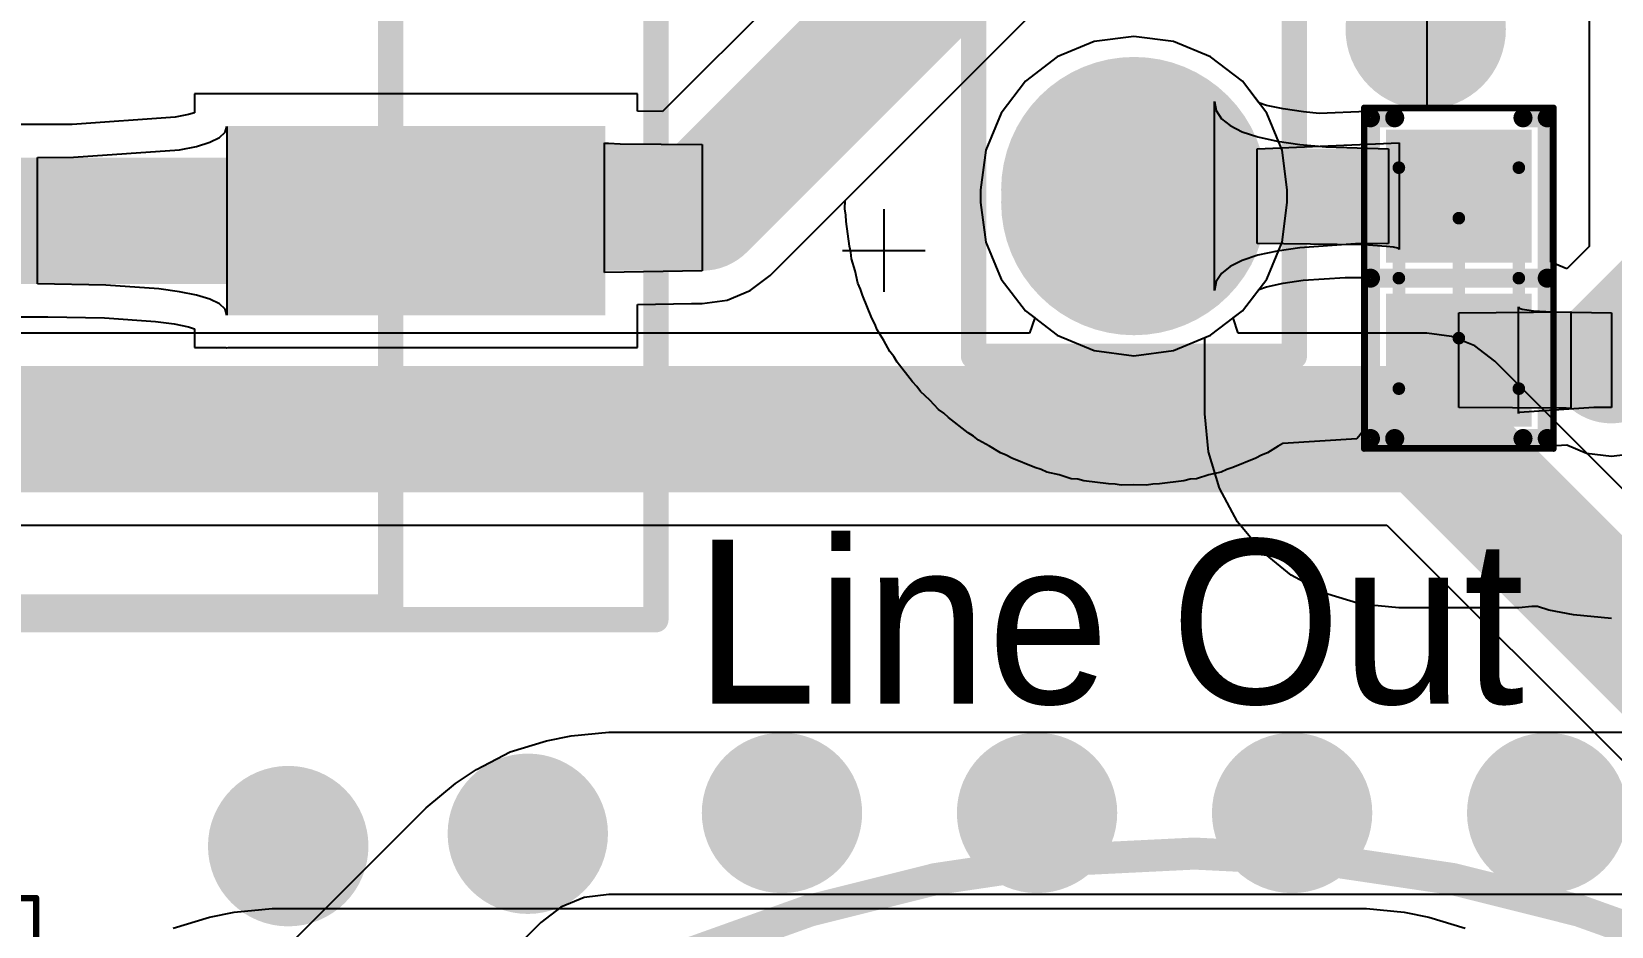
# Model space of a CAD drawing. Header units: millimetres. Extents: x 38.3 to 116.8, y 314 to 397.1.
# Drawn here: x 87.63 to 100.14, y 335.03 to 342.11 of the extents above; entities that cross this region are included whole.
import ezdxf

# ---------------------------------------------------------------- set-up
doc = ezdxf.new("R2010")
doc.units = ezdxf.units.MM
for name, color, linetype in [('BottomLayer', 5, 'Continuous'), ('BottomSolder', 6, 'Continuous'), ('Mechanical1', 6, 'Continuous'), ('Mechanical13', 56, 'Continuous'), ('Mechanical15', 56, 'Continuous'), ('Mechanical5', 56, 'Continuous'), ('MultiLayer', 9, 'Continuous'), ('PadHoleLayer', 156, 'Continuous'), ('TopLayer', 1, 'Continuous'), ('TopOverlay', 2, 'Continuous'), ('TopPaste', 8, 'Continuous'), ('TopSolder', 216, 'Continuous'), ('ViaHoleLayer', 16, 'Continuous')]:
    doc.layers.add(name, color=color, linetype=linetype)

# ---------------------------------------------------------------- blocks, each defined once
blk = doc.blocks.new('BOUR_3852A_282_103AL_3_V_57')
at = {"layer": 'Mechanical15', "const_width": 0.05}
for points in [[(-9.625, 1.05), (9.625, 1.05)], [(9.625, -19.21), (9.625, 1.05)]]:
    blk.add_lwpolyline(points, dxfattribs=at)
at = {"layer": 'Mechanical15', "const_width": 0.025}
blk.add_lwpolyline([(9.613, 1.05, 1), (9.637, 1.05, 1)], format="xyb", close=True, dxfattribs=at)
blk.add_lwpolyline([(9.613, 1.05, 1), (9.637, 1.05, 1)], format="xyb", close=True, dxfattribs=at)
blk = doc.blocks.new('SM_LP_5001_67')
at = {"layer": 'Mechanical13', "const_width": 0.2}
for points in [[(6.4, -5.6), (6.4, 5.6)], [(-6.4, -5.6), (6.4, -5.6)]]:
    blk.add_lwpolyline(points, dxfattribs=at)
at = {"layer": 'Mechanical13', "const_width": 0.1}
blk.add_lwpolyline([(6.35, -5.6, 1), (6.45, -5.6, 1)], format="xyb", close=True, dxfattribs=at)
blk.add_lwpolyline([(6.35, -5.6, 1), (6.45, -5.6, 1)], format="xyb", close=True, dxfattribs=at)
at = {"layer": 'Mechanical15', "const_width": 0.2}
for points in [[(8.5, -5.7), (8.5, 5.7)], [(-8.5, -5.7), (8.5, -5.7)]]:
    blk.add_lwpolyline(points, dxfattribs=at)
at = {"layer": 'Mechanical15', "const_width": 0.1}
blk.add_lwpolyline([(8.45, -5.7, 1), (8.55, -5.7, 1)], format="xyb", close=True, dxfattribs=at)
blk.add_lwpolyline([(8.45, -5.7, 1), (8.55, -5.7, 1)], format="xyb", close=True, dxfattribs=at)
at = {"layer": 'Mechanical5', "const_width": 0.2}
for points in [[(8.5, -5.7), (8.5, 5.7)], [(-7.95, -5.7), (7.95, -5.7)]]:
    blk.add_lwpolyline(points, dxfattribs=at)
at = {"layer": 'Mechanical5', "const_width": 0.1}
for points in [[(7.9, -5.7, 1), (8, -5.7, 1)], [(8.45, -5.7, 1), (8.55, -5.7, 1)]]:
    blk.add_lwpolyline(points, format="xyb", close=True, dxfattribs=at)
at = {"layer": 'TopLayer'}
blk.add_solid([(5.1, -3.29), (8.1, -3.29), (5.1, -1.79), (8.1, -1.79)], dxfattribs=at)
at = {"layer": 'TopOverlay', "const_width": 0.2}
for points in [[(6.4, -1.75), (6.4, -0.8)], [(6.4, -5.6), (6.4, -3.4)], [(-6.4, -5.6), (6.4, -5.6)]]:
    blk.add_lwpolyline(points, dxfattribs=at)
at = {"layer": 'TopOverlay', "const_width": 0.1}
for points in [[(6.35, -1.75, 1), (6.45, -1.75, 1)], [(6.35, -3.4, 1), (6.45, -3.4, 1)], [(6.35, -5.6, 1), (6.45, -5.6, 1)], [(6.35, -5.6, 1), (6.45, -5.6, 1)]]:
    blk.add_lwpolyline(points, format="xyb", close=True, dxfattribs=at)
at = {"layer": 'TopPaste'}
blk.add_solid([(5.1, -3.29), (8.1, -3.29), (5.1, -1.79), (8.1, -1.79)], dxfattribs=at)
at = {"layer": 'TopSolder'}
blk.add_solid([(5.1, -3.29), (8.1, -3.29), (5.1, -1.79), (8.1, -1.79)], dxfattribs=at)
blk = doc.blocks.new('RES_0603_1608_73')
at = {"layer": 'Mechanical13', "const_width": 0.1}
for points in [[(-0.875, 0.475), (0.875, 0.475)], [(-0.875, 0.475), (-0.875, -0.475)], [(0.875, 0.475), (0.875, -0.475)], [(-0.875, -0.475), (0.875, -0.475)]]:
    blk.add_lwpolyline(points, dxfattribs=at)
at = {"layer": 'Mechanical13', "const_width": 0.05}
for points in [[(-0.9, 0.475, 1), (-0.85, 0.475, 1)], [(-0.9, 0.475, 1), (-0.85, 0.475, 1)], [(0.85, 0.475, 1), (0.9, 0.475, 1)], [(0.85, 0.475, 1), (0.9, 0.475, 1)], [(-0.9, -0.475, 1), (-0.85, -0.475, 1)], [(-0.9, -0.475, 1), (-0.85, -0.475, 1)], [(0.85, -0.475, 1), (0.9, -0.475, 1)], [(0.85, -0.475, 1), (0.9, -0.475, 1)]]:
    blk.add_lwpolyline(points, format="xyb", close=True, dxfattribs=at)
at = {"layer": 'Mechanical15'}
for points, const_width in [([(-1.35, 0.75), (1.35, 0.75)], 0.05), ([(-1.35, 0.75), (-1.35, -0.75)], 0.05), ([(1.35, 0.75), (1.35, -0.75)], 0.05), ([(0, 0.475), (0, -0.475)], 0.1), ([(-0.475, 0), (0.475, 0)], 0.1), ([(-1.35, -0.75), (1.35, -0.75)], 0.05)]:
    blk.add_lwpolyline(points, dxfattribs=dict(at, const_width=const_width))
for points, const_width in [([(-1.363, 0.75, 1), (-1.338, 0.75, 1)], 0.025), ([(-1.363, 0.75, 1), (-1.338, 0.75, 1)], 0.025), ([(1.338, 0.75, 1), (1.362, 0.75, 1)], 0.025), ([(1.338, 0.75, 1), (1.362, 0.75, 1)], 0.025), ([(-0.025, 0.475, 1), (0.025, 0.475, 1)], 0.05), ([(-0.5, 0, 1), (-0.45, 0, 1)], 0.05), ([(0.45, 0, 1), (0.5, 0, 1)], 0.05), ([(-0.025, -0.475, 1), (0.025, -0.475, 1)], 0.05), ([(-1.363, -0.75, 1), (-1.338, -0.75, 1)], 0.025), ([(-1.363, -0.75, 1), (-1.338, -0.75, 1)], 0.025), ([(1.338, -0.75, 1), (1.362, -0.75, 1)], 0.025), ([(1.338, -0.75, 1), (1.362, -0.75, 1)], 0.025)]:
    blk.add_lwpolyline(points, format="xyb", close=True, dxfattribs=dict(at, const_width=const_width))
at = {"layer": 'TopLayer'}
for points in [[(-0.225, -0.475), (-0.225, 0.475), (-1.075, -0.475), (-1.075, 0.475)], [(1.075, -0.475), (1.075, 0.475), (0.225, -0.475), (0.225, 0.475)]]:
    blk.add_solid(points, dxfattribs=at)
at = {"layer": 'TopOverlay', "const_width": 0.15}
for points in [[(-1.27, 0.7), (1.27, 0.7)], [(-1.27, 0.7), (-1.27, 0.508)], [(0, 0.7), (0, -0.7)], [(1.27, 0.7), (1.27, 0.508)], [(-1.27, -0.508), (-1.27, -0.7)], [(1.27, -0.508), (1.27, -0.7)], [(-1.27, -0.7), (1.27, -0.7)]]:
    blk.add_lwpolyline(points, dxfattribs=at)
at = {"layer": 'TopOverlay', "const_width": 0.075}
for points in [[(-1.308, 0.7, 1), (-1.232, 0.7, 1)], [(-1.308, 0.7, 1), (-1.232, 0.7, 1)], [(-0.038, 0.7, 1), (0.038, 0.7, 1)], [(1.232, 0.7, 1), (1.308, 0.7, 1)], [(1.232, 0.7, 1), (1.308, 0.7, 1)], [(-1.308, 0.508, 1), (-1.232, 0.508, 1)], [(1.232, 0.508, 1), (1.308, 0.508, 1)], [(-1.308, -0.508, 1), (-1.232, -0.508, 1)], [(1.232, -0.508, 1), (1.308, -0.508, 1)], [(-1.308, -0.7, 1), (-1.232, -0.7, 1)], [(-1.308, -0.7, 1), (-1.232, -0.7, 1)], [(-0.038, -0.7, 1), (0.038, -0.7, 1)], [(1.232, -0.7, 1), (1.308, -0.7, 1)], [(1.232, -0.7, 1), (1.308, -0.7, 1)]]:
    blk.add_lwpolyline(points, format="xyb", close=True, dxfattribs=at)
at = {"layer": 'TopPaste'}
for points in [[(-0.225, -0.475), (-0.225, 0.475), (-1.075, -0.475), (-1.075, 0.475)], [(1.075, -0.475), (1.075, 0.475), (0.225, -0.475), (0.225, 0.475)]]:
    blk.add_solid(points, dxfattribs=at)
at = {"layer": 'TopSolder'}
for points in [[(-0.123, -0.577), (-0.123, 0.577), (-1.177, -0.577), (-1.177, 0.577)], [(1.177, -0.577), (1.177, 0.577), (0.123, -0.577), (0.123, 0.577)]]:
    blk.add_solid(points, dxfattribs=at)
blk = doc.blocks.new('HDR1X2_82')
at = {"layer": 'BottomLayer', "const_width": 1.9}
blk.add_lwpolyline([(2.59, 0), (2.49, 0)], dxfattribs=at)
at = {"layer": 'BottomLayer', "const_width": 0.95}
for points in [[(2.015, 0, 1), (2.965, 0, 1)], [(2.115, 0, 1), (3.065, 0, 1)]]:
    blk.add_lwpolyline(points, format="xyb", close=True, dxfattribs=at)
at = {"layer": 'BottomLayer'}
blk.add_solid([(-0.85, -0.9), (0.85, -0.9), (-0.85, 0.9), (0.85, 0.9)], dxfattribs=at)
at = {"layer": 'BottomSolder', "const_width": 2.103}
blk.add_lwpolyline([(2.59, 0), (2.49, 0)], dxfattribs=at)
at = {"layer": 'BottomSolder', "const_width": 1.052}
for points in [[(1.964, 0, 1), (3.016, 0, 1)], [(2.064, 0, 1), (3.116, 0, 1)]]:
    blk.add_lwpolyline(points, format="xyb", close=True, dxfattribs=at)
at = {"layer": 'BottomSolder'}
blk.add_solid([(-0.952, -1.002), (0.952, -1.002), (-0.952, 1.002), (0.952, 1.002)], dxfattribs=at)
at = {"layer": 'MultiLayer', "const_width": 1.9}
blk.add_lwpolyline([(2.59, 0), (2.49, 0)], dxfattribs=at)
at = {"layer": 'MultiLayer', "const_width": 0.95}
for points in [[(2.015, 0, 1), (2.965, 0, 1)], [(2.115, 0, 1), (3.065, 0, 1)]]:
    blk.add_lwpolyline(points, format="xyb", close=True, dxfattribs=at)
at = {"layer": 'MultiLayer'}
blk.add_solid([(-0.85, -0.9), (0.85, -0.9), (-0.85, 0.9), (0.85, 0.9)], dxfattribs=at)
at = {"layer": 'PadHoleLayer', "const_width": 0.55}
for points in [[(-0.275, 0, 1), (0.275, 0, 1)], [(2.265, 0, 1), (2.815, 0, 1)]]:
    blk.add_lwpolyline(points, format="xyb", close=True, dxfattribs=at)
at = {"layer": 'TopLayer', "const_width": 1.9}
blk.add_lwpolyline([(2.59, 0), (2.49, 0)], dxfattribs=at)
at = {"layer": 'TopLayer', "const_width": 0.95}
for points in [[(2.015, 0, 1), (2.965, 0, 1)], [(2.115, 0, 1), (3.065, 0, 1)]]:
    blk.add_lwpolyline(points, format="xyb", close=True, dxfattribs=at)
at = {"layer": 'TopLayer'}
blk.add_solid([(-0.85, -0.9), (0.85, -0.9), (-0.85, 0.9), (0.85, 0.9)], dxfattribs=at)
at = {"layer": 'TopOverlay', "const_width": 0.2}
for points in [[(-1.27, -1.27), (-1.27, 1.27)], [(3.81, 1.27), (-1.27, 1.27)], [(3.81, -1.27), (3.81, 1.27)], [(3.81, -1.27), (-1.27, -1.27)]]:
    blk.add_lwpolyline(points, dxfattribs=at)
at = {"layer": 'TopOverlay', "const_width": 0.1}
for points in [[(-1.32, 1.27, 1), (-1.22, 1.27, 1)], [(-1.32, 1.27, 1), (-1.22, 1.27, 1)], [(3.76, 1.27, 1), (3.86, 1.27, 1)], [(3.76, 1.27, 1), (3.86, 1.27, 1)], [(-1.32, -1.27, 1), (-1.22, -1.27, 1)], [(-1.32, -1.27, 1), (-1.22, -1.27, 1)], [(3.76, -1.27, 1), (3.86, -1.27, 1)], [(3.76, -1.27, 1), (3.86, -1.27, 1)]]:
    blk.add_lwpolyline(points, format="xyb", close=True, dxfattribs=at)
at = {"layer": 'TopSolder', "const_width": 2.103}
blk.add_lwpolyline([(2.59, 0), (2.49, 0)], dxfattribs=at)
at = {"layer": 'TopSolder', "const_width": 1.052}
for points in [[(1.964, 0, 1), (3.016, 0, 1)], [(2.064, 0, 1), (3.116, 0, 1)]]:
    blk.add_lwpolyline(points, format="xyb", close=True, dxfattribs=at)
at = {"layer": 'TopSolder'}
blk.add_solid([(-0.952, -1.002), (0.952, -1.002), (-0.952, 1.002), (0.952, 1.002)], dxfattribs=at)
blk = doc.blocks.new('GX_8_87')
at = {"layer": 'Mechanical1', "const_width": 0.254}
blk.add_lwpolyline([(8.625, -3.87, 1), (-12.375, -3.87, 1)], format="xyb", close=True, dxfattribs=at)

msp = doc.modelspace()

# ---------------------------------------------------------------- linework, layer by layer
at = {"layer": 'BottomLayer'}
for p, q in [((96.36, 342.073), (96.046, 342.032)), ((96.674, 342.032), (96.36, 342.073)), ((96.046, 342.032), (95.753, 341.911)), ((96.967, 341.911), (96.674, 342.032)), ((95.753, 341.911), (95.501, 341.718)), ((97.219, 341.718), (96.967, 341.911)), ((95.501, 341.718), (95.308, 341.466)), ((97.412, 341.466), (97.219, 341.718)), ((95.308, 341.466), (95.187, 341.173)), ((97.533, 341.173), (97.412, 341.466)), ((95.187, 341.173), (95.146, 340.859)), ((97.574, 340.859), (97.533, 341.173)), ((95.146, 340.859), (95.146, 340.759)), ((97.574, 340.759), (97.574, 340.859)), ((95.146, 340.759), (95.187, 340.445)), ((97.533, 340.445), (97.574, 340.759)), ((95.187, 340.445), (95.308, 340.152)), ((97.412, 340.152), (97.533, 340.445)), ((95.308, 340.152), (95.501, 339.9)), ((97.219, 339.9), (97.412, 340.152)), ((95.501, 339.9), (95.575, 339.844)), ((95.575, 339.844), (95.534, 339.724)), ((97.145, 339.844), (97.219, 339.9)), ((97.186, 339.724), (97.145, 339.844)), ((95.534, 339.724), (69.431, 339.724)), ((98.679, 339.724), (97.186, 339.724)), ((98.876, 339.698), (98.679, 339.724)), ((99.059, 339.622), (98.876, 339.698)), ((99.217, 339.501), (99.059, 339.622)), ((101.63, 337.088), (99.217, 339.501)), ((60.513, 338.202), (98.364, 338.202)), ((98.364, 338.202), (100.331, 336.235)), ((88.752, 335.012), (89.04, 335.099)), ((89.04, 335.099), (89.235, 335.138)), ((89.235, 335.138), (89.535, 335.167)), ((89.535, 335.167), (98.201, 335.167)), ((98.201, 335.167), (98.501, 335.138)), ((98.501, 335.138), (98.696, 335.099)), ((98.696, 335.099), (98.984, 335.012))]:
    msp.add_line(p, q, dxfattribs=at)
for points, const_width in [([(98.353, 342.131, 1), (98.988, 342.131, 1)], 0.635), ([(98.429, 338.963, 1), (98.929, 338.963, 1)], 0.5), ([(98.429, 338.963, 1), (98.929, 338.963, 1)], 0.5), ([(93.255, 335.924, 1), (93.89, 335.924, 1)], 0.635), ([(95.275, 335.924, 1), (95.91, 335.924, 1)], 0.635), ([(97.295, 335.924, 1), (97.93, 335.924, 1)], 0.635), ([(99.315, 335.924, 1), (99.95, 335.924, 1)], 0.635), ([(91.242, 335.759, 1), (91.877, 335.759, 1)], 0.635), ([(89.344, 335.661, 1), (89.98, 335.661, 1)], 0.635)]:
    msp.add_lwpolyline(points, format="xyb", close=True, dxfattribs=dict(at, const_width=const_width))
at = {"layer": 'BottomLayer', "const_width": 1}
for points in [[(67.437, 338.963), (98.679, 338.963)], [(98.679, 338.963), (101.092, 336.55)]]:
    msp.add_lwpolyline(points, dxfattribs=at)
at = {"layer": 'MultiLayer', "const_width": 0.635}
for points in [[(98.353, 342.131, 1), (98.988, 342.131, 1)], [(93.255, 335.924, 1), (93.89, 335.924, 1)], [(95.275, 335.924, 1), (95.91, 335.924, 1)], [(97.295, 335.924, 1), (97.93, 335.924, 1)], [(99.315, 335.924, 1), (99.95, 335.924, 1)], [(91.242, 335.759, 1), (91.877, 335.759, 1)], [(89.344, 335.661, 1), (89.98, 335.661, 1)]]:
    msp.add_lwpolyline(points, format="xyb", close=True, dxfattribs=at)
at = {"layer": 'TopLayer'}
for p, q in [((99.966, 349.681), (99.966, 340.41)), ((99.966, 349.681), (99.966, 340.41)), ((98.681, 341.488), (98.681, 349.148)), ((94.784, 343.637), (92.627, 341.479)), ((99.966, 342.662), (99.966, 340.41)), ((93.479, 340.18), (95.544, 342.245)), ((94.072, 340.774), (95.544, 342.245)), ((96.36, 342.073), (96.046, 342.032)), ((96.36, 342.073), (96.046, 342.032)), ((96.674, 342.032), (96.36, 342.073)), ((96.674, 342.032), (96.36, 342.073)), ((96.046, 342.032), (95.753, 341.911)), ((96.046, 342.032), (95.753, 341.911)), ((96.967, 341.911), (96.674, 342.032)), ((96.967, 341.911), (96.674, 342.032)), ((95.753, 341.911), (95.501, 341.718)), ((95.753, 341.911), (95.501, 341.718)), ((97.219, 341.718), (96.967, 341.911)), ((97.219, 341.718), (96.967, 341.911)), ((95.501, 341.718), (95.308, 341.466)), ((95.501, 341.718), (95.308, 341.466)), ((97.349, 341.548), (97.219, 341.718)), ((97.349, 341.548), (97.219, 341.718)), ((89.152, 341.618), (88.92, 341.618)), ((88.92, 341.618), (88.92, 341.469)), ((89.156, 341.619), (89.152, 341.618)), ((89.165, 341.618), (89.156, 341.619)), ((89.167, 341.618), (89.165, 341.618)), ((89.177, 341.62), (89.167, 341.618)), ((89.187, 341.618), (89.177, 341.62)), ((92.428, 341.618), (89.187, 341.618)), ((92.428, 341.481), (92.428, 341.618)), ((88.873, 341.454), (88.767, 341.433)), ((88.92, 341.469), (88.873, 341.454)), ((92.627, 341.479), (92.428, 341.481)), ((95.308, 341.466), (95.187, 341.173)), ((95.308, 341.466), (95.187, 341.173)), ((96.998, 340.061), (96.998, 341.557)), ((96.998, 341.557), (97.012, 341.486)), ((97.012, 341.486), (97.053, 341.422)), ((97.411, 341.527), (97.349, 341.548)), ((97.411, 341.527), (97.349, 341.548)), ((97.541, 341.499), (97.411, 341.527)), ((97.541, 341.499), (97.411, 341.527)), ((97.703, 341.475), (97.541, 341.499)), ((97.703, 341.475), (97.541, 341.499)), ((97.827, 341.464), (97.703, 341.475)), ((97.827, 341.464), (97.703, 341.475)), ((98.204, 341.479), (97.827, 341.464)), ((98.204, 341.479), (97.827, 341.464)), ((98.409, 341.488), (98.204, 341.488)), ((98.204, 341.488), (98.204, 341.479)), ((98.409, 341.488), (98.204, 341.488)), ((98.204, 341.488), (98.204, 341.479)), ((98.45, 341.49), (98.409, 341.488)), ((98.45, 341.49), (98.409, 341.488)), ((98.456, 341.489), (98.45, 341.49)), ((98.456, 341.489), (98.45, 341.49)), ((98.461, 341.49), (98.456, 341.489)), ((98.461, 341.49), (98.456, 341.489)), ((98.471, 341.488), (98.461, 341.49)), ((98.471, 341.488), (98.461, 341.49)), ((99.662, 341.488), (98.471, 341.488)), ((99.662, 341.488), (98.471, 341.488)), ((99.662, 341.488), (98.681, 341.488)), ((99.662, 340.285), (99.662, 341.488)), ((99.662, 340.285), (99.662, 341.488)), ((99.662, 340.285), (99.662, 341.488)), ((87.853, 341.375), (87.122, 341.375)), ((87.952, 341.375), (87.853, 341.375)), ((88.767, 341.433), (87.952, 341.375)), ((89.117, 341.272), (89.162, 341.314)), ((89.162, 341.314), (89.177, 341.361)), ((89.177, 341.361), (89.177, 339.867)), ((97.053, 341.422), (97.122, 341.367)), ((97.122, 341.367), (97.218, 341.318)), ((97.218, 341.318), (97.342, 341.277)), ((88.802, 341.176), (88.937, 341.203)), ((88.937, 341.203), (89.042, 341.235)), ((89.042, 341.235), (89.117, 341.272)), ((92.168, 340.205), (92.168, 341.232)), ((92.168, 341.232), (92.176, 341.229)), ((92.176, 341.229), (92.199, 341.227)), ((92.199, 341.227), (92.292, 341.223)), ((92.292, 341.223), (92.941, 341.218)), ((92.941, 341.218), (92.941, 340.218)), ((97.336, 341.184), (98.461, 341.231)), ((97.342, 341.277), (97.494, 341.244)), ((97.494, 341.244), (97.673, 341.218)), ((97.673, 341.218), (97.88, 341.199)), ((97.88, 341.199), (98.376, 341.184)), ((98.461, 341.231), (98.461, 340.387)), ((87.677, 341.114), (87.962, 341.116)), ((87.677, 340.114), (87.677, 341.114)), ((87.962, 341.116), (88.802, 341.176)), ((95.187, 341.173), (95.146, 340.859)), ((95.187, 341.173), (95.146, 340.859)), ((97.336, 340.434), (97.336, 341.184)), ((98.376, 341.184), (98.376, 340.434)), ((95.146, 340.859), (95.146, 340.759)), ((95.146, 340.859), (95.146, 340.759)), ((94.07, 340.709), (94.072, 340.774)), ((94.079, 340.659), (94.07, 340.709)), ((95.146, 340.759), (95.187, 340.445)), ((95.146, 340.759), (95.187, 340.445)), ((94.08, 340.608), (94.079, 340.659)), ((94.106, 340.413), (94.08, 340.608)), ((95.187, 340.445), (95.308, 340.152)), ((95.187, 340.445), (95.308, 340.152)), ((94.117, 340.364), (94.106, 340.413)), ((94.122, 340.313), (94.117, 340.364)), ((94.152, 340.217), (94.122, 340.313)), ((97.342, 340.341), (97.218, 340.3)), ((98.18, 340.422), (97.336, 340.434)), ((97.494, 340.374), (97.342, 340.341)), ((97.673, 340.4), (97.494, 340.374)), ((98.114, 340.43), (97.673, 340.4)), ((98.376, 340.434), (98.114, 340.43)), ((98.36, 340.411), (98.18, 340.422)), ((98.416, 340.404), (98.36, 340.411)), ((98.45, 340.396), (98.416, 340.404)), ((98.461, 340.387), (98.45, 340.396)), ((99.966, 340.41), (99.789, 340.232)), ((99.966, 340.41), (99.789, 340.232)), ((99.966, 340.41), (99.789, 340.232)), ((92.941, 340.218), (92.168, 340.205)), ((94.174, 340.119), (94.152, 340.217)), ((97.053, 340.196), (97.012, 340.132)), ((97.122, 340.251), (97.053, 340.196)), ((97.218, 340.3), (97.122, 340.251)), ((99.789, 340.232), (99.662, 340.285)), ((99.789, 340.232), (99.662, 340.285)), ((99.789, 340.232), (99.662, 340.285)), ((88.217, 340.104), (87.677, 340.114)), ((88.637, 340.074), (88.217, 340.104)), ((88.802, 340.052), (88.637, 340.074)), ((93.321, 340.06), (93.479, 340.18)), ((94.195, 340.073), (94.174, 340.119)), ((94.21, 340.025), (94.195, 340.073)), ((95.308, 340.152), (95.501, 339.9)), ((95.308, 340.152), (95.501, 339.9)), ((97.012, 340.132), (96.998, 340.061)), ((97.219, 339.9), (97.349, 340.07)), ((97.219, 339.9), (97.349, 340.07)), ((97.219, 339.9), (97.349, 340.07)), ((97.349, 340.07), (97.411, 340.091)), ((97.349, 340.07), (97.411, 340.091)), ((97.349, 340.07), (97.411, 340.091)), ((97.411, 340.091), (97.541, 340.119)), ((97.411, 340.091), (97.541, 340.119)), ((97.411, 340.091), (97.541, 340.119)), ((97.541, 340.119), (97.701, 340.143)), ((97.541, 340.119), (97.701, 340.143)), ((97.541, 340.119), (97.701, 340.143)), ((97.701, 340.143), (98.034, 340.165)), ((97.701, 340.143), (98.034, 340.165)), ((97.701, 340.143), (98.034, 340.165)), ((98.034, 340.165), (98.17, 340.163)), ((98.034, 340.165), (98.17, 340.163)), ((98.034, 340.165), (98.17, 340.163)), ((98.17, 340.163), (98.204, 340.161)), ((98.17, 340.163), (98.204, 340.161)), ((98.17, 340.163), (98.204, 340.161)), ((98.204, 340.161), (98.204, 338.83)), ((98.204, 340.161), (98.204, 338.83)), ((98.204, 340.161), (98.204, 338.991)), ((88.937, 340.025), (88.802, 340.052)), ((89.042, 339.993), (88.937, 340.025)), ((89.117, 339.956), (89.042, 339.993)), ((89.162, 339.914), (89.117, 339.956)), ((92.428, 339.95), (92.856, 339.958)), ((92.428, 339.61), (92.428, 339.95)), ((92.856, 339.958), (92.941, 339.958)), ((92.941, 339.958), (93.138, 339.984)), ((93.138, 339.984), (93.321, 340.06)), ((94.285, 339.843), (94.21, 340.025)), ((87.437, 339.853), (87.758, 339.853)), ((87.758, 339.853), (88.206, 339.845)), ((88.206, 339.845), (88.611, 339.817)), ((88.611, 339.817), (88.759, 339.797)), ((89.177, 339.867), (89.162, 339.914)), ((94.309, 339.798), (94.285, 339.843)), ((95.501, 339.9), (95.753, 339.707)), ((95.501, 339.9), (95.753, 339.707)), ((96.967, 339.707), (97.219, 339.9)), ((96.967, 339.707), (97.219, 339.9)), ((96.967, 339.707), (97.219, 339.9)), ((98.933, 339.884), (99.82, 339.892)), ((98.933, 339.134), (98.933, 339.884)), ((99.405, 339.087), (99.405, 339.931)), ((99.405, 339.931), (99.412, 339.922)), ((99.412, 339.922), (99.434, 339.914)), ((99.434, 339.914), (99.471, 339.907)), ((99.471, 339.907), (99.523, 339.901)), ((99.523, 339.901), (99.67, 339.892)), ((99.67, 339.892), (100.141, 339.884)), ((99.82, 339.892), (99.82, 339.126)), ((100.141, 339.884), (100.141, 339.134)), ((88.759, 339.797), (88.873, 339.774)), ((88.873, 339.774), (88.92, 339.759)), ((88.92, 339.759), (88.92, 339.61)), ((94.327, 339.751), (94.309, 339.798)), ((94.38, 339.666), (94.327, 339.751)), ((95.753, 339.707), (96.046, 339.586)), ((95.753, 339.707), (96.046, 339.586)), ((96.674, 339.586), (96.967, 339.707)), ((96.674, 339.586), (96.967, 339.707)), ((96.922, 339.688), (96.967, 339.707)), ((96.922, 339.084), (96.922, 339.688)), ((88.92, 339.61), (89.152, 339.61)), ((89.152, 339.61), (89.156, 339.609)), ((89.156, 339.609), (89.165, 339.61)), ((89.165, 339.61), (89.167, 339.61)), ((89.167, 339.61), (89.177, 339.608)), ((89.177, 339.608), (89.187, 339.61)), ((89.187, 339.61), (92.428, 339.61)), ((94.427, 339.577), (94.38, 339.666)), ((94.459, 339.538), (94.427, 339.577)), ((96.046, 339.586), (96.36, 339.545)), ((96.046, 339.586), (96.36, 339.545)), ((96.36, 339.545), (96.674, 339.586)), ((96.36, 339.545), (96.674, 339.586)), ((94.486, 339.495), (94.459, 339.538)), ((94.606, 339.339), (94.486, 339.495)), ((94.641, 339.302), (94.606, 339.339)), ((94.67, 339.261), (94.641, 339.302)), ((94.743, 339.192), (94.67, 339.261)), ((94.812, 339.119), (94.743, 339.192)), ((94.853, 339.09), (94.812, 339.119)), ((94.89, 339.055), (94.853, 339.09)), ((96.951, 338.784), (96.922, 339.084)), ((99.782, 339.129), (98.933, 339.134)), ((99.412, 339.096), (99.405, 339.087)), ((100.001, 339.134), (99.412, 339.096)), ((99.81, 339.127), (99.782, 339.129)), ((99.82, 339.126), (99.81, 339.127)), ((100.141, 339.134), (100.001, 339.134)), ((95.046, 338.935), (94.89, 339.055)), ((98.204, 338.991), (98.151, 338.917)), ((95.089, 338.908), (95.046, 338.935)), ((95.128, 338.876), (95.089, 338.908)), ((95.217, 338.829), (95.128, 338.876)), ((95.302, 338.776), (95.217, 338.829)), ((97.503, 338.829), (97.418, 338.776)), ((97.54, 338.849), (97.503, 338.829)), ((98.125, 338.886), (97.54, 338.849)), ((98.151, 338.917), (98.125, 338.886)), ((98.204, 338.83), (99.395, 338.83)), ((98.204, 338.83), (99.395, 338.83)), ((99.395, 338.83), (99.405, 338.828)), ((99.395, 338.83), (99.405, 338.828)), ((99.405, 338.828), (99.415, 338.83)), ((99.405, 338.828), (99.415, 338.83)), ((99.415, 338.83), (99.422, 338.83)), ((99.415, 338.83), (99.422, 338.83)), ((99.422, 338.83), (99.43, 338.829)), ((99.422, 338.83), (99.43, 338.829)), ((99.43, 338.829), (99.432, 338.83)), ((99.43, 338.829), (99.432, 338.83)), ((99.432, 338.83), (99.662, 338.83)), ((99.432, 338.83), (99.662, 338.83)), ((99.662, 338.83), (99.789, 338.839)), ((99.662, 338.83), (99.789, 338.839)), ((99.662, 338.83), (99.662, 338.83)), ((99.662, 338.83), (99.662, 338.83)), ((99.789, 338.839), (99.944, 338.774)), ((99.789, 338.839), (99.944, 338.774)), ((95.349, 338.758), (95.302, 338.776)), ((95.394, 338.734), (95.349, 338.758)), ((95.576, 338.659), (95.394, 338.734)), ((97.038, 338.496), (96.951, 338.784)), ((97.326, 338.734), (97.144, 338.659)), ((97.371, 338.758), (97.326, 338.734)), ((97.418, 338.776), (97.371, 338.758)), ((99.944, 338.774), (100.141, 338.748)), ((99.944, 338.774), (100.141, 338.748)), ((100.141, 338.748), (100.338, 338.774)), ((100.141, 338.748), (100.338, 338.774)), ((95.624, 338.644), (95.576, 338.659)), ((95.67, 338.623), (95.624, 338.644)), ((95.768, 338.601), (95.67, 338.623)), ((95.864, 338.571), (95.768, 338.601)), ((95.915, 338.566), (95.864, 338.571)), ((95.964, 338.555), (95.915, 338.566)), ((96.805, 338.566), (96.756, 338.555)), ((96.856, 338.571), (96.805, 338.566)), ((96.952, 338.601), (96.856, 338.571)), ((97.05, 338.623), (96.952, 338.601)), ((97.096, 338.644), (97.05, 338.623)), ((97.144, 338.659), (97.096, 338.644)), ((96.159, 338.529), (95.964, 338.555)), ((96.21, 338.528), (96.159, 338.529)), ((96.26, 338.519), (96.21, 338.528)), ((96.36, 338.523), (96.26, 338.519)), ((96.46, 338.519), (96.36, 338.523)), ((96.51, 338.528), (96.46, 338.519)), ((96.561, 338.529), (96.51, 338.528)), ((96.756, 338.555), (96.561, 338.529)), ((97.18, 338.23), (97.038, 338.496)), ((97.372, 337.998), (97.18, 338.23)), ((97.604, 337.806), (97.372, 337.998)), ((97.87, 337.664), (97.604, 337.806)), ((98.158, 337.577), (97.87, 337.664)), ((98.458, 337.548), (98.158, 337.577)), ((99.408, 337.548), (98.458, 337.548)), ((99.511, 337.558), (99.408, 337.548)), ((99.551, 337.558), (99.511, 337.558)), ((99.556, 337.558), (99.551, 337.558)), ((99.646, 337.531), (99.556, 337.558)), ((99.841, 337.492), (99.646, 337.531)), ((100.141, 337.463), (99.841, 337.492)), ((91.902, 336.535), (92.202, 336.564)), ((92.202, 336.564), (101.709, 336.564)), ((91.419, 336.409), (91.707, 336.496)), ((91.707, 336.496), (91.902, 336.535)), ((91.153, 336.267), (91.419, 336.409)), ((90.988, 336.156), (91.153, 336.267)), ((90.755, 335.965), (90.988, 336.156)), ((87.834, 333.044), (90.755, 335.965)), ((90.755, 335.965), (90.755, 335.965)), ((90.755, 335.965), (90.755, 335.965)), ((92.005, 335.253), (91.822, 335.177)), ((92.005, 335.253), (91.822, 335.177)), ((92.202, 335.279), (92.005, 335.253)), ((92.202, 335.279), (92.005, 335.253)), ((102.241, 335.279), (92.202, 335.279)), ((102.241, 335.279), (92.202, 335.279)), ((91.822, 335.177), (91.664, 335.056)), ((91.822, 335.177), (91.664, 335.056)), ((91.664, 335.056), (88.743, 332.135)), ((91.664, 335.056), (88.743, 332.135))]:
    msp.add_line(p, q, dxfattribs=at)
for points, const_width in [([(92.941, 340.718), (95.322, 343.099)], 1), ([(90.674, 340.614), (90.778, 340.718)], 1), ([(90.778, 340.718), (92.941, 340.718)], 1), ([(87.122, 340.614), (90.674, 340.614)], 1), ([(96.36, 340.809), (98.933, 340.809)], 0.75), ([(100.141, 339.509), (100.727, 340.095)], 1), ([(98.933, 339.509), (100.141, 339.509)], 0.75)]:
    msp.add_lwpolyline(points, dxfattribs=dict(at, const_width=const_width))
for points, const_width in [([(98.353, 342.131, 1), (98.988, 342.131, 1)], 0.635), ([(90.528, 340.718, 1), (91.028, 340.718, 1)], 0.5), ([(90.528, 340.718, 1), (91.028, 340.718, 1)], 0.5), ([(92.691, 340.718, 1), (93.191, 340.718, 1)], 0.5), ([(92.691, 340.718, 1), (93.191, 340.718, 1)], 0.5), ([(90.424, 340.614, 1), (90.924, 340.614, 1)], 0.5), ([(90.424, 340.614, 1), (90.924, 340.614, 1)], 0.5), ([(96.173, 340.809, 1), (96.548, 340.809, 1)], 0.375), ([(98.745, 340.809, 1), (99.121, 340.809, 1)], 0.375), ([(99.891, 339.509, 1), (100.391, 339.509, 1)], 0.5), ([(98.745, 339.509, 1), (99.121, 339.509, 1)], 0.375), ([(99.954, 339.509, 1), (100.329, 339.509, 1)], 0.375), ([(93.255, 335.924, 1), (93.89, 335.924, 1)], 0.635), ([(95.275, 335.924, 1), (95.91, 335.924, 1)], 0.635), ([(97.295, 335.924, 1), (97.93, 335.924, 1)], 0.635), ([(99.315, 335.924, 1), (99.95, 335.924, 1)], 0.635), ([(91.242, 335.759, 1), (91.877, 335.759, 1)], 0.635), ([(89.344, 335.661, 1), (89.98, 335.661, 1)], 0.635)]:
    msp.add_lwpolyline(points, format="xyb", close=True, dxfattribs=dict(at, const_width=const_width))
at = {"layer": 'TopOverlay'}
for p, q in [((94.38, 340.705), (94.38, 340.052)), ((94.053, 340.379), (94.706, 340.379))]:
    msp.add_line(p, q, dxfattribs=at)
at = {"layer": 'ViaHoleLayer', "const_width": 0.254}
for points in [[(98.544, 342.131, 1), (98.798, 342.131, 1)], [(93.445, 335.924, 1), (93.699, 335.924, 1)], [(95.465, 335.924, 1), (95.719, 335.924, 1)], [(97.485, 335.924, 1), (97.739, 335.924, 1)], [(99.505, 335.924, 1), (99.759, 335.924, 1)], [(91.432, 335.759, 1), (91.686, 335.759, 1)], [(89.535, 335.661, 1), (89.789, 335.661, 1)]]:
    msp.add_lwpolyline(points, format="xyb", close=True, dxfattribs=at)

# ---------------------------------------------------------------- block references
for name, p, rotation in [('SM_LP_5001_67', (84.074, 343.154), 360), ('HDR1X2_82', (96.36, 343.349), 270), ('RES_0603_1608_73', (98.933, 340.159), 90)]:
    msp.add_blockref(name, p, dxfattribs=dict(rotation=rotation))
for name, p in [('BOUR_3852A_282_103AL_3_V_57', (78.041, 334.2)), ('GX_8_87', (98.713, 328.972))]:
    msp.add_blockref(name, p)

# ---------------------------------------------------------------- texts
at = {"layer": 'TopOverlay'}
msp.add_text('Line Out', height=1.3, dxfattribs=at).set_placement((92.879, 336.789))

doc.saveas('drawing.dxf')
